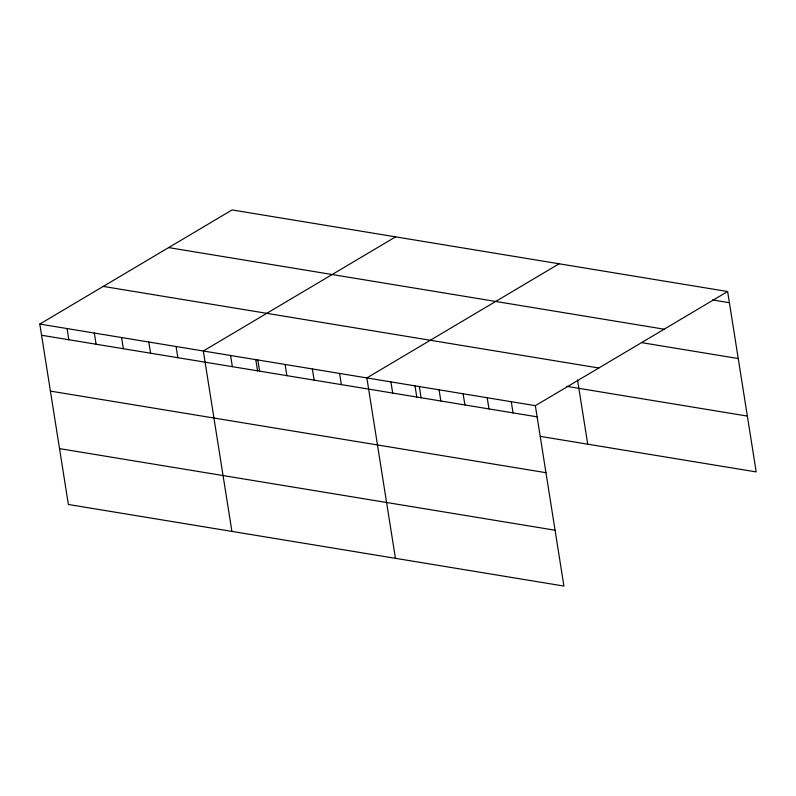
<?xml version="1.0" encoding="UTF-8"?>
<svg xmlns="http://www.w3.org/2000/svg" width="796" height="796" viewBox="0 0 796 796"><rect width="100%" height="100%" fill="white"/><g stroke="black" fill="none" stroke-linecap="round" stroke-linejoin="round"><path stroke-width="1.19" d="M727.624 291.525L535.35 405.671L563.916 586.065L68.376 504.475L39.8 324.072L232.084 209.935L727.624 291.525L756.2 471.928L540.315 436.377M395.612 236.86L203.328 350.996L231.905 531.4M559.14 263.784L366.856 377.921L395.433 558.324M712.549 299.933L729.395 302.709M168.633 247.596L664.172 329.196M641.964 342.698L738.24 358.548M103.251 286.411L598.801 368.001M567.021 386.388L747.354 416.089M39.8 324.072L535.35 405.671M41.571 335.255L537.111 416.845M50.417 391.095L545.957 472.695M59.531 448.626L555.071 530.226M577.538 379.951L587.717 444.188M511.271 401.701L513.042 412.885M487.202 397.741L488.973 408.925M463.133 393.781L464.904 404.955M439.064 389.811L440.835 400.995M419.383 386.906L421.104 397.841M414.995 385.851L416.766 397.035M390.926 381.891L392.697 393.065M339.603 373.433L341.375 384.617M312.35 368.946L314.121 380.13M285.097 364.459L286.868 375.642M257.844 359.971L259.615 371.155M255.844 359.981L257.576 370.906M230.581 355.484L232.352 366.667M176.075 346.509L177.846 357.693M148.822 342.021L150.593 353.205M121.569 337.534L123.34 348.718M94.306 333.046L96.077 344.23M67.053 328.559L68.824 339.743"/></g></svg>
